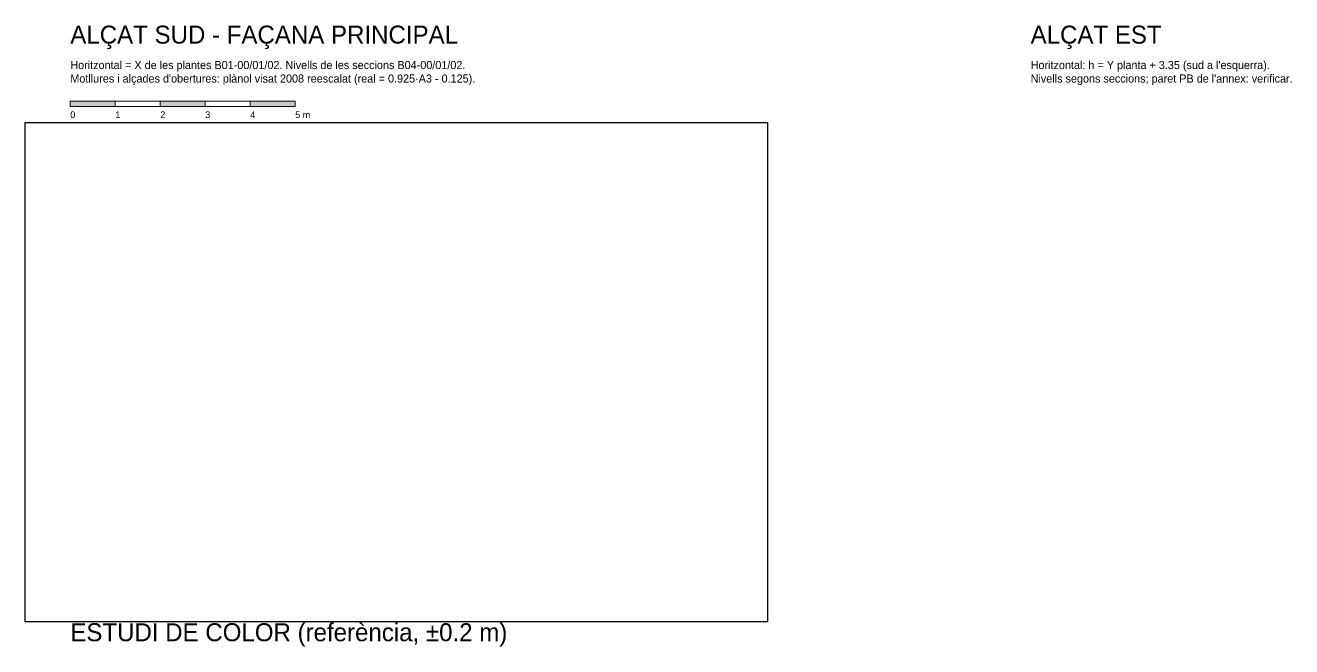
# Model space of a CAD drawing. Header units: metres. Extents: x -31 to 24.7, y -37.6 to 3.
# Drawn here: x -12 to 16.15, y -37.6 to -23.79 of the extents above; entities that cross this region are included whole.
import ezdxf
from ezdxf.enums import TextEntityAlignment as Align

# ---------------------------------------------------------------- set-up
doc = ezdxf.new("R2010")
doc.units = ezdxf.units.M
doc.layers.add('A-ALCAT-COTES', color=1, linetype='Continuous', lineweight=18)
doc.layers.add('A-ALCAT-TEXT', color=7, linetype='Continuous', lineweight=18)
doc.layers.add('A-ALCAT-REF-IMATGE', color=8, linetype='Continuous', plot=False)
picture_1 = doc.add_image_def('image4.png', size_in_pixel=(1650, 1200))

msp = doc.modelspace()

# ---------------------------------------------------------------- hatches: boundary and pattern name
at = {"layer": 'A-ALCAT-COTES'}
for points in [[(-11, -25.6), (-10, -25.6), (-10, -25.48), (-11, -25.48)], [(-9, -25.6), (-8, -25.6), (-8, -25.48), (-9, -25.48)], [(-7, -25.6), (-6, -25.6), (-6, -25.48), (-7, -25.48)]]:
    msp.add_hatch(color=1, dxfattribs=at).paths.add_polyline_path(points)

# ---------------------------------------------------------------- linework, layer by layer
for points in [[(-11, -25.6), (-10, -25.6), (-10, -25.48), (-11, -25.48)], [(-10, -25.6), (-9, -25.6), (-9, -25.48), (-10, -25.48)], [(-9, -25.6), (-8, -25.6), (-8, -25.48), (-9, -25.48)], [(-8, -25.6), (-7, -25.6), (-7, -25.48), (-8, -25.48)], [(-7, -25.6), (-6, -25.6), (-6, -25.48), (-7, -25.48)]]:
    msp.add_lwpolyline(points, close=True, dxfattribs=at)

# ---------------------------------------------------------------- texts
for s, p in [('0', (-11, -25.9)), ('1', (-10, -25.9)), ('2', (-9, -25.9)), ('3', (-8, -25.9)), ('4', (-7, -25.9)), ('5 m', (-6, -25.9))]:
    msp.add_text(s, height=0.15, dxfattribs=at).set_placement(p, align=Align.BOTTOM_LEFT)
at = {"layer": 'A-ALCAT-TEXT'}
for s, height, p in [('ALÇAT SUD - FAÇANA PRINCIPAL', 0.4, (-11, -24.32)), ('ALÇAT EST', 0.4, (10.35, -24.32)), ('Horitzontal = X de les plantes B01-00/01/02. Nivells de les seccions B04-00/01/02.', 0.18, (-11, -24.82)), ("Horitzontal: h = Y planta + 3.35 (sud a l'esquerra).", 0.18, (10.35, -24.82)), ("Motllures i alçades d'obertures: plànol visat 2008 reescalat (real = 0.925·A3 - 0.125).", 0.18, (-11, -25.12)), ("Nivells segons seccions; paret PB de l'annex: verificar.", 0.18, (10.35, -25.12)), ('ESTUDI DE COLOR (referència, ±0.2 m)', 0.4, (-11, -37.6))]:
    msp.add_text(s, height=height, dxfattribs=at).set_placement(p, align=Align.BOTTOM_LEFT)

# ---------------------------------------------------------------- pictures from other files: only their frames are drawn
at = {"layer": 'A-ALCAT-REF-IMATGE'}
image = msp.add_image(picture_1, insert=(-12, -37.05), size_in_units=(16.5, 11.1), dxfattribs=at)

doc.saveas('drawing.dxf')
